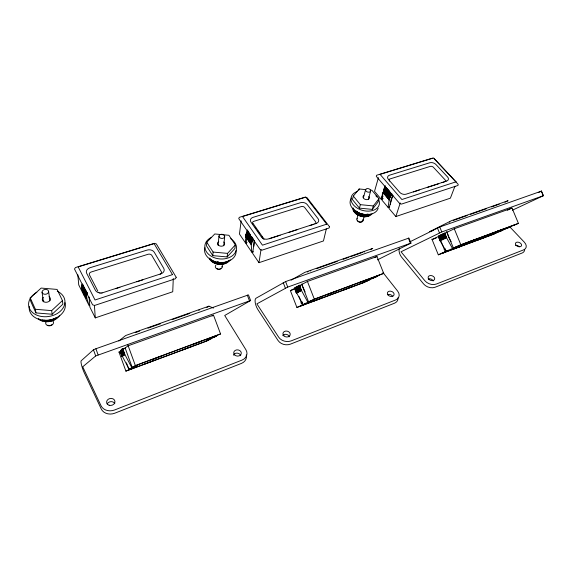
<?xml version="1.0" encoding="UTF-8"?>
<svg xmlns="http://www.w3.org/2000/svg" width="572" height="572" viewBox="0 0 572 572"><rect width="100%" height="100%" fill="white"/><g stroke="black" fill="none" stroke-linecap="round" stroke-linejoin="round"><path stroke-width="0.86" d="M173.287 278.521L172.737 291.763L95.281 317.882L89.883 307.114L89.103 296.982M206.778 242.263L206.485 245.838L212.77 255.634L227.141 256.935L234.928 248.455L235.364 244.902L228.914 235.285L214.772 233.962L206.778 242.263L213.106 252.066L212.77 255.634M218.082 245.231L218.983 236.086M223.723 245.745L224.696 236.622M222.15 267.038L222.515 263.635M227.141 256.935L227.542 253.382L235.364 244.902M241.127 220.842L239.468 234.07L245.61 243.086L247.083 242.607M251.201 244.752L245.681 236.701L245.774 236.007L251.551 244.308L251.201 244.752L251.837 252.216L253.317 251.73M245.774 236.007L246.167 235.221L251.701 243.272L251.601 243.965L250.593 242.499M245.867 235.314L246.26 234.527L251.794 242.578L251.401 243.372M245.96 234.62L246.396 233.819L251.945 241.877L251.494 242.678M245.61 243.086L246.196 238.674M246.897 233.383L247.361 229.858M254.132 241.27L253.839 246.26M254.533 240.219L252.617 253.36L258.973 262.691L323.473 240.948L326.333 228.857M389.725 206.792L388.059 207.336L389.21 199.914L383.111 192.249L389.41 199.242L383.312 191.57L389.518 198.906L389.16 199.328M258.973 262.691L261.018 249.592M390.261 204.64L391.105 199.299L392.821 195.202M365.937 189.647L359.159 188.96L353.317 196.089L352.416 199.564L359.416 208.122L372.315 209.402L377.97 202.116L378.986 198.663L371.872 190.247L370.177 190.076M358.787 190.347L359.159 188.96M359.416 208.122L360.36 204.662L353.317 196.089M356.907 219.04L358.043 214.886M363.399 197.712L365.601 189.647M368.375 199.135L370.627 191.077A2.617 1.745 14.9 0 0 367.296 188.567A2.617 1.745 14.9 0 0 366.416 191.456A2.617 1.745 14.9 0 0 370.627 191.077M362.963 220.778L364.128 216.631M378.421 177.663L374.524 191.348L381.245 199.292L382.496 198.892M372.315 209.402L373.309 205.941L378.986 198.663M381.245 199.292L385.271 185.6M389.21 199.914L383.011 192.585M383.312 191.57L383.762 190.819L389.618 198.57L383.412 191.234M383.512 190.898L383.998 190.14L385.657 192.07M388.953 199.993L389.41 199.242M389.725 198.234L383.612 190.562M389.825 197.898L390.068 197.218L386.758 193.357M392.864 195.567L388.91 208.344L395.853 216.545L450.4 198.155L454.933 186.272M395.853 216.545L400.228 202.938M83.483 289.139L86.608 295.331L81.574 286.072L82.068 285.65M86.258 295.374L86.751 294.945L81.86 285.292L82.139 284.506L87.187 293.765L82.633 284.077M82.139 284.506L82.282 284.112M82.003 284.899L86.751 294.945M86.837 293.801L87.337 293.372M87.273 292.621L87.13 293.014L85.171 289.139M82.318 287.537L86.608 296.053L86.243 296.174L86.608 295.331M86.694 294.194L87.187 293.765M251.844 242.235L246.124 233.841L246.589 233.447L252.13 241.498L252.323 241.127L246.496 233.09L246.961 232.697L252.509 240.748L252.702 240.376L246.868 232.339L247.061 231.96L252.895 239.997L253.081 239.618L247.247 231.581L247.433 231.202L248.72 232.654M246.589 233.447L246.775 233.069M246.961 232.697L247.147 232.318M247.333 231.946L247.519 231.567M252.13 241.498L251.945 241.877M246.496 233.09L252.045 241.148L252.509 240.748M246.868 232.339L252.431 240.39L252.895 239.997M247.247 231.581L252.81 239.639L252.996 239.26M390.068 197.218L383.783 190.14L384.212 189.775L390.29 196.861L390.504 196.496L384.212 189.425L384.427 189.067L390.726 196.139L390.948 195.781L384.641 188.703L384.856 188.345L391.162 195.417L391.384 195.059L385.07 187.988L385.292 187.623L391.598 194.702L391.82 194.337L385.507 187.266L385.721 186.908M384.212 189.775L384.434 189.418M384.649 189.06L384.863 188.703M385.078 188.345L385.292 187.981L390.826 194.416M385.507 187.623L385.721 187.266L387.387 189.189M389.854 197.226L390.29 196.861M384.212 189.425L390.29 196.503L390.726 196.139M384.641 188.703L390.726 195.788L391.162 195.417M391.162 195.066L391.598 194.702M391.598 194.344L392.042 193.98M52.145 314.243L62.856 304.197L62.441 300.572L57.093 289.425L41.17 288.081L30.223 297.89L30.809 301.544L35.936 312.92L52.145 314.243L51.666 310.625L62.441 300.572M250.607 300.507L95.688 355.963L82.718 366.795L101.008 405.72A10.51 8.752 -10.5 0 0 114.643 409.967L241.899 360.153A9.495 7.801 6.9 0 0 245.917 349.757L224.717 315.487L250.607 300.507L248.462 294.88L95.903 348.741L93.465 349.778L81.167 360.803A7.972 1.287 70.9 0 0 84.263 372.758L101.237 408.966A10.453 8.73 -10.8 0 0 114.793 413.198L241.398 363.413A9.452 7.786 6.8 0 0 246.246 354.962M118.833 341.034L125.647 335.535L208.952 306.163L213.42 308.086M121.335 349.463L122.587 348.534M120.935 350.085L123.23 348.684L123.245 349.306L120.327 351.158L120.749 351.751L123.259 349.921L123.402 350.514L120.506 352.481L120.713 353.053L123.616 351.101L123.824 351.68L120.921 353.625L121.128 354.197L124.038 352.259L124.246 352.845L121.335 354.769L121.543 355.341L124.46 353.424L124.667 354.011L121.75 355.913L121.958 356.492L124.882 354.59L131.839 367.646L136.122 365.973L135.736 366.202M121.35 350.071L123.23 348.684M120.327 351.158L123.245 349.306M121.207 350.872L119.119 352.402L120.792 351.794M123.287 349.342L128.157 345.774L213.499 315.158L212.048 316.037M120.342 351.766L123.259 349.921M120.892 352.338L120.756 351.959L123.259 350.128M120.506 352.481L123.402 350.514M120.713 353.053L123.616 351.101M120.921 353.625L123.824 351.68M121.128 354.197L124.038 352.259M121.335 354.769L124.246 352.845M121.543 355.341L124.46 353.424M121.75 355.913L124.667 354.011M121.958 356.492L124.882 354.59M206.821 307.557L208.952 306.163M118.912 351.83L125.904 371.135L131.696 368.347L129.286 369.762L128.514 367.646M122.344 356.349L129.193 369.205L131.839 367.646M125.111 347.862L132.218 367.424L135.364 365.572L220.563 333.948L213.528 315.229M129.737 369.576L133.033 367.775L129.193 369.205M135.535 366.187L138.045 364.729M377.42 259.874L410.975 243.1L408.93 238.052L285.6 281.574L255.956 298.269A7.221 2.638 70.3 0 0 257.793 309.445L277.963 340.397A9.159 7.357 12.2 0 0 290.412 344.137L394.415 303.239A8.644 6.414 19.5 0 0 397.998 297.805M291.091 280.18L304.847 272.351L372.751 248.412L370.427 249.649M144.716 363.999L154.576 360.217L153.954 360.56M153.696 358.916L153.039 359.28L163.335 355.334M410.975 243.1L287.73 287.08L256.871 303.875L278.628 337.123A9.209 7.365 12.2 0 0 291.141 340.883L395.574 300A8.687 6.414 19.5 0 0 397.683 291.141L382.947 272.515M294.73 287.78L299.828 285.221L299.864 285.764L294.773 288.324L295.152 288.867L299.907 286.315L300.057 286.844L294.98 289.503L295.181 290.011L300.257 287.366L300.457 287.888L295.381 290.526L295.581 291.041L300.665 288.402L300.865 288.924L295.781 291.556L295.981 292.07L301.065 289.446L301.272 289.968L296.182 292.585L296.375 293.093L301.473 290.49L307.85 302.231L311.726 300.715L311.254 300.893M299.828 285.221L295.073 287.78L295.116 288.324M294.809 288.86L299.907 286.315M294.98 289.503L299.921 286.493M182.175 350.057L191.763 346.375L191.034 346.761M192.757 344.408L191.992 344.816L201.98 340.983M295.181 290.011L300.257 287.366M295.581 291.041L300.665 288.402M295.981 292.07L301.065 289.446M296.375 293.093L301.473 290.49M205.019 341.548L208.265 339.868M212.534 337.58L211.998 337.859L215.551 336.536L207.743 340.061M213.07 337.38L213.585 337.108M216.538 335.578L210.01 338.438L216.616 335.986L216.094 336.257M208.616 339.739L205.262 341.477L129.286 369.762M213.42 337.244L213.942 336.979M211.247 338.76L207.085 340.905L125.904 371.135M220.563 333.948L137.73 364.822L132.218 367.424M374.61 257.707L376.962 256.513L307.429 281.46L290.397 290.633L293.743 289.425M409.967 241.792L439.754 226.998L541.455 191.112L543.4 195.695L512.362 210.21M543.4 195.695L441.777 231.953L401.029 251.787L424.81 280.666A8.501 6.049 21.2 0 0 436.372 284.034L523.616 249.878A8.13 5.284 23.6 0 0 524.36 242.221L509.888 226.962M449.513 222.172L449.899 221.979M504.94 202.231L508.086 200.693L451.68 220.577L429.729 231.646L433.054 230.473M301.115 302.717L302.538 302.023M439.275 235.671L444.987 233.047L445.045 233.54L438.552 236.536L438.61 237.022L440.111 240.855L446.189 251.294L448.791 250.322L441.97 253.332M438.495 236.05L444.987 233.047M507.242 210.31L512.011 208.058L454.268 228.779L432.082 239.532L436.264 238.023M438.552 236.536L445.045 233.54M438.61 237.022L445.102 234.034L445.252 234.513L438.781 237.595M438.917 237.194L445.123 234.198M438.974 238.059L445.445 234.978L445.638 235.45L439.16 238.524M439.353 238.989L445.831 235.921L446.024 236.393L439.546 239.461M290.326 290.454L296.904 307.464L306.113 303.396L300.228 306.12L362.719 282.854L376.29 276.791L373.373 277.878L374.174 277.513M307.85 302.231L302.981 304.561L296.689 292.978M301.651 284.134L308.551 301.894L314.321 299.142L383.712 273.38L376.891 256.335M315.801 298.72L308.551 301.894M538.281 192.628L541.455 191.112M439.732 239.925L446.217 236.865L446.41 237.337L439.925 240.39M440.111 240.855L446.603 237.809L452.488 248.477L461.49 244.63M312.955 301.365L321.593 298.048L320.534 298.541M328.514 294.001L327.391 294.53L336.357 291.091M343.751 289.904L352.173 286.665L351.044 287.187M360.339 282.182L359.137 282.74L367.875 279.386M362.584 282.89L367.81 280.444M374.617 277.348L375.389 276.991M379.779 274.968L372.451 278.078L377.877 276.062L377.098 276.426M374.903 277.241L375.682 276.884M369.905 279.737L363.72 282.582L296.904 307.464M383.712 273.38L315.63 298.77M444.165 249.599L445.595 248.949M431.903 239.096L438.309 254.812L445.309 251.68L447.261 250.951L441.541 253.51L493.843 234.034M446.189 251.294L452.488 248.477M446.689 231.71L453.396 248.069L460.832 244.752L518.432 223.366L512.097 208.251M452.223 249.521L459.895 246.568L458.558 247.161M458.286 246.839L468.976 242.085M472.014 240.719L470.592 241.348L478.521 238.302M477.985 239.925L485.485 237.044L484.105 237.652M498.441 230.902L496.968 231.553L504.711 228.578M496.024 232.804L515.079 224.717L461.411 244.644M493.786 234.041L501.758 230.68M509.566 227.134L499.942 231.36M510.46 226.862L511.404 226.455L506.871 228.135M518.432 223.366L513.506 225.404M453.231 220.535L453.861 220.284M454.49 220.034L455.669 219.591M367.017 280.809L367.453 280.645M496.081 232.797L455.541 247.876L466.559 242.971L507.671 227.699M499.342 231.581L499.699 231.445M438.309 254.812L494.251 233.977M300.915 302.967L302.581 302.352M455.634 247.24L456.027 247.09M453.396 248.069L455.369 247.34M507.049 228.199L509.488 227.291M301.272 289.968L301.151 290.605M446.41 237.337L446.603 237.809M296.182 292.585L296.296 291.956M445.445 234.978L445.252 234.513M300.457 287.888L300.343 288.524M445.638 235.45L445.831 235.921M295.381 290.526L295.495 289.897M300.865 288.924L300.75 289.561M446.024 236.393L446.217 236.865M295.781 291.556L295.896 290.926M300.057 286.844L299.942 287.48M135.335 332.625L139.525 331.145M147.912 328.192L160.489 323.752M172.229 319.605L189.84 313.392M316.502 268.697L337.251 261.375M343.064 259.323L348.877 257.271M350.536 256.685L361.325 252.881M456.213 219.398L467.16 215.537M470.527 214.343L486.536 208.701M491.584 206.914L497.483 204.833M362.162 252.588L362.719 252.395M498.326 204.54L499.192 204.247M86.608 296.053L86.3 296.882L86.665 296.761L81.574 286.072M86.694 297.118L81.567 286.879L81.925 286.765L81.596 287.237L86.715 297.469L86.358 297.583L86.665 296.761M86.415 298.291L81.746 289.003L82.111 288.889L84.592 296.568L89.218 305.798L86.772 298.169L86.415 298.291L86.715 297.469M115.68 288.66L119.92 287.28M136.872 281.774L142.807 279.844M269.248 238.774L280.166 235.228M288.567 232.497L297.805 229.501M309.559 225.683L313.756 224.317M413.406 191.949L419.297 190.033M427.706 187.301L438.645 183.748M442.006 182.654L444.53 181.839M86.744 297.819L81.624 287.587L81.989 287.473L81.689 288.295L86.358 297.583M81.689 288.295L82.046 288.181L81.746 289.003M245.681 236.701L246.375 244.208L251.837 252.216M382.911 192.914L382.089 200.286L388.059 207.336M383.798 188.417L385.485 187.881M432.439 158.158L376.612 175.261L376.283 176.362L399.757 203.603L401.494 204.097L457.986 185.442L458.193 184.341L434.069 158.616M364.071 251.973L364.614 251.844M247.898 230.809L250.658 235.221M299.864 285.764L299.564 286.315M445.102 234.034L444.751 233.533M30.223 297.89L35.371 309.288L51.666 310.625M213.106 252.066L227.542 253.382M360.36 204.662L373.309 205.941M386.829 188.195L389.046 190.769M388.495 190.476L391.269 193.693M385.292 187.623L391.384 194.709M384.856 188.345L390.948 195.424M384.427 189.067L390.504 196.146M383.998 189.782L390.068 196.861M383.926 190.254L389.997 197.333M383.862 190.483L389.932 197.562M383.261 192.499L389.31 199.578M381.96 195.102L383.061 196.396M381.474 196.754L383.118 198.691M252.881 223.209L263.234 237.959M255.262 227.306L256.249 228.707M257.722 230.816L259.695 233.626M261.669 236.436L263.141 238.545M251.673 236.686L253.189 238.882M247.061 231.96L252.617 240.018M246.682 232.711L252.238 240.769M246.31 233.462L251.859 241.52M246.339 233.948L251.88 241.999M246.26 234.527L250.793 241.112M246.01 234.277L251.544 242.328M246.21 234.877L251.744 242.928M246.167 235.221L250.193 241.077M245.917 234.97L251.444 243.021M246.117 235.571L251.651 243.615M247.075 237.38L249.592 241.034M245.824 235.664L251.351 243.715M245.731 236.358L251.501 244.652M451.115 241.677L448.584 237.087L446.896 231.753M305.105 291.92L302.309 285.635L302.188 283.991M97.841 291.119L89.454 274.875A2.967 2.181 -4.4 0 1 91.184 272L148.084 254.275A2.831 2.081 0.3 0 1 151.794 255.377L161.232 271.514A2.867 2.145 0.5 0 1 161.283 273.159M82.347 284.863L87.044 294.158M81.717 285.685L86.558 295.467M82.282 287.18L86.579 295.703M81.953 287.123L86.637 296.41M81.653 287.945L86.329 297.233M82.111 288.889L86.772 298.169M81.717 288.653L86.386 297.94M541.298 191.041L543.25 195.638M454.268 228.786L460.832 244.752M441.012 241.227L445.309 251.68M439.754 226.998L441.777 231.953M437.423 227.956L439.446 232.911M408.372 238.109L410.417 243.172M307.286 281.088L314.321 299.142M299.106 296.661L302.302 304.883M285.6 281.574L287.73 287.08M283.204 282.575L285.335 288.081M247.311 295.131L249.463 300.779M127.813 344.83L135.364 365.572M126.426 362.82L128.829 369.419M123.009 350.657L123.223 351.237M123.43 351.823L123.645 352.402M123.859 352.988L124.067 353.567M124.281 354.154L124.489 354.733M121.1 352.91L121.307 353.482M121.514 354.054L121.722 354.633M121.929 355.205L122.136 355.777M95.903 348.741L98.127 354.94M93.465 349.778L95.688 355.963M35.371 309.288L35.936 312.92M42.063 292.206L43.393 301.551M48.627 291.477A3.303 2.424 -8.1 0 1 43.887 294.122A3.303 2.424 -8.1 0 1 43.522 289.94A3.303 2.424 -8.1 0 1 48.627 291.477L49.864 300.808M438.788 236.057L438.846 236.543M77.821 274.674L78.743 284.913L83.941 295.274L83.648 291.87M94.409 305.434L95.281 317.882M122.83 349.313L122.844 349.935M120.721 350.536L120.735 351.144M370.82 214.135A10.396 7.086 15 0 1 360.21 214.807A10.396 7.086 15 0 1 353.046 207.872M370.063 214.243A9.581 6.542 15 0 1 361.082 215.108A9.581 6.542 15 0 1 354.047 209.652M367.817 214.207A9.595 6.542 15 0 1 355.884 210.789M368.361 214.193A10.41 7.086 15 0 1 356.628 211.583M371.986 213.892A10.382 7.086 15 0 1 360.768 216.209A9.567 6.542 15 0 1 353.746 210.782M352.667 208.365A10.382 7.086 15 0 0 360.768 216.209A9.567 6.542 15 0 0 369.741 215.365M378.178 208.251A14.457 9.81 15 0 1 359.588 213.177A14.457 9.81 15 0 1 351.637 198.041M378.678 199.607A14.522 9.81 15 0 1 370.913 210.918A14.522 9.81 15 0 1 352.645 203.925A14.522 9.81 15 0 1 357.45 191.484M375.904 195.867A14.522 9.81 15 0 1 377.027 197.054M368.826 196.532A3.239 2.181 15 0 1 368.153 199.406A3.239 2.181 15 0 1 363.856 198.584A3.239 2.181 15 0 1 363.799 195.574M362.87 219.619A3.153 2.181 15.1 0 1 359.695 222.093A3.153 2.181 15.1 0 1 357.178 218.533M361.997 221.092A2.302 1.594 15.1 0 1 361.797 221.464M361.468 221.772A2.302 1.594 15.1 0 1 359.316 221.986A2.302 1.594 15.1 0 1 357.636 220.67M524.646 249.857A8.094 5.284 23.7 0 1 522.007 253.06L435.056 287.258A8.466 6.042 21.3 0 1 423.545 283.905L401.501 257.007A6.592 3.525 69.7 0 1 399.313 248.141M515.594 245.338A3.239 2.116 23.7 0 1 519.262 246.732M428.192 278.964A3.389 2.417 21.3 0 1 433.183 280.938M198.741 310.267A6.027 0.429 -20.7 0 1 199.356 310.074M56.542 317.467A13.07 9.767 -9 0 1 42.113 319.934M54.705 318.339A12.048 9.009 -9 0 1 52.617 319.333M51.888 319.598A12.048 9.009 -9 0 1 44.115 320.148M59.745 315.358A13.049 9.767 -9.1 0 1 38.245 319.019M54.855 319.505A12.026 9.002 -9.1 0 1 44.287 321.321M42.828 320.963A12.026 9.002 -9.1 0 1 40.819 320.148M40.212 319.812A12.026 9.002 -9.1 0 1 38.767 318.754M64.986 302.652A18.197 13.549 -8.8 0 1 48.177 320.206A18.197 13.549 -8.8 0 1 29.272 306.442M57.25 291.205A18.29 13.571 -8.7 0 1 60.203 311.361A18.29 13.571 -8.7 0 1 32.89 312.82A18.29 13.571 -8.7 0 1 36.865 292.292M49.042 296.782A4.083 3.017 -8.5 0 1 49.414 301.044A4.083 3.017 -8.5 0 1 43.672 301.701A4.083 3.017 -8.5 0 1 43.315 297.433M52.867 320.906A3.947 2.989 -9.6 0 1 52.324 324.789A3.947 2.989 -9.6 0 1 47.283 325.404A3.947 2.989 -9.6 0 1 46.089 321.729M51.845 324.667A2.881 2.181 -9.7 0 1 47.798 325.161M43.243 301.773A4.061 3.017 -8.6 0 1 43.837 301.079M233.455 355.148A3.782 3.117 6.8 0 1 237.223 353.138A3.782 3.117 6.8 0 1 240.726 355.72M107.143 403.975A4.183 3.489 -10.8 0 1 111.025 401.658A4.183 3.489 -10.8 0 1 114.815 403.66M387.687 294.601A3.461 2.567 19.5 0 1 392.764 296.639M282.754 335.549A3.661 2.946 12.2 0 1 286.386 334.391A3.661 2.946 12.2 0 1 289.403 336.801M307.514 272A5.577 0.379 -21.3 0 1 308.172 271.729M310.21 270.935A5.577 0.379 -21.3 0 1 310.875 270.685M228.864 260.439A11.376 8.416 5.7 0 1 209.724 258.079M226.14 261.912A10.489 7.765 5.7 0 1 211.99 260.174M218.611 261.983A11.397 8.423 5.7 0 1 217.131 261.704M230.244 259.752A11.361 8.416 5.6 0 1 220.106 264.436A11.361 8.416 5.6 0 1 209.617 259.238M228.507 261.197A10.475 7.765 5.6 0 1 211.883 261.325M236.064 250.593A15.83 11.662 5.7 0 1 219.341 262.448A15.83 11.662 5.7 0 1 204.862 247.733M230.709 238.696A15.909 11.669 5.8 0 1 232.01 256.02A15.909 11.669 5.8 0 1 208.573 254.29A15.909 11.669 5.8 0 1 211.604 237.287M223.745 241.992A3.554 2.595 5.8 0 1 223.445 245.653A3.554 2.595 5.8 0 1 218.44 245.188A3.554 2.595 5.8 0 1 218.754 241.527M222.086 266.366A3.446 2.581 5.5 0 1 218.054 269.248A3.446 2.581 5.5 0 1 215.866 265.186M220.756 268.425A2.517 1.888 5.5 0 1 219.784 269.033M219.162 269.169A2.517 1.888 5.5 0 1 218.504 269.176M217.86 269.055A2.517 1.888 5.5 0 1 216.781 268.468M102.123 293.064A3.003 2.259 -4.5 0 1 101.745 293.164M100.193 293.186A3.003 2.259 -4.5 0 1 99.821 293.093M98.863 292.621A3.003 2.259 -4.5 0 1 98.613 292.399M160.403 274.052A2.867 2.145 0.5 0 1 160.096 274.21M314.872 223.938A2.581 1.816 12.3 0 0 315.472 221.614L304.726 207.55A2.545 1.766 11.4 0 0 301.287 206.563L253.875 221.328A2.624 1.866 8.3 0 0 252.531 222.579M264.085 239.346A2.66 1.923 9.1 0 1 263.327 238.774M252.795 223.795A2.624 1.866 8.3 0 1 252.559 223.316M445.266 181.331A2.395 1.523 18.3 0 1 444.966 181.631M445.431 180.966A2.395 1.523 18.3 0 0 444.98 179.722L433.44 167.303A2.359 1.487 17.4 0 0 430.237 166.402L390.125 178.893A2.41 1.573 15.9 0 0 389.225 179.579M389.525 181.038A2.41 1.573 15.9 0 1 389.239 180.616M329.515 226.748L329.086 228.013L262.048 250.15L260.174 249.599L238.738 218.59L239.318 217.331L305.233 197.133L306.985 197.633L329.515 226.748M176.19 277.277L175.454 278.75L94.616 305.441L92.578 304.826L74.496 269.019L75.411 267.553L154.419 243.343L156.313 243.901L176.19 277.277M172.494 274.624L95.031 299.985L78.171 266.888L154.09 243.622L172.494 274.624M326.676 224.16L262.455 245.181L242.507 216.523L305.784 197.125L326.676 224.16M455.998 181.825L401.887 199.535L380.058 174.36L433.605 157.951L455.998 181.825M160.896 273.824L102.996 292.621A5.834 4.369 -4.4 0 1 95.445 290.354L86.665 273.273A5.756 4.226 -4.3 0 1 90.04 267.717L147.061 250.1A5.491 4.025 0.3 0 1 154.254 252.231L163.742 268.347A5.57 4.161 0.6 0 1 160.896 273.824M316.337 223.345L268.304 238.946A5.155 3.725 9.1 0 1 261.325 236.908L250.958 222.115A5.091 3.618 8.4 0 1 253.06 217.353L300.565 202.681A4.934 3.418 11.4 0 1 307.228 204.597L318.025 218.64A5.005 3.518 12.3 0 1 316.337 223.345M446.682 181.017L406.184 194.165A4.748 3.125 16.7 0 1 399.706 192.328L388.374 179.329A4.683 3.046 15.9 0 1 389.553 175.189L429.736 162.777A4.576 2.874 17.4 0 1 435.943 164.514L447.526 176.92A4.647 2.946 18.2 0 1 446.682 181.017M516.166 245.367A3.253 2.116 23.6 0 0 521.435 245.867A3.253 2.116 23.6 0 0 517.917 242.142A3.253 2.116 23.6 0 0 516.166 245.367M428.786 279.115A3.403 2.417 21.2 0 0 434.448 279.615A3.403 2.417 21.2 0 0 431.038 275.54A3.403 2.417 21.2 0 0 428.786 279.115M234.72 354.976A3.797 3.117 6.9 0 0 241.127 354.061A3.797 3.117 6.9 0 0 236.701 349.892A3.797 3.117 6.9 0 0 234.72 354.976M109.116 405.248A4.204 3.504 -10.5 0 0 114.929 401.287A4.204 3.504 -10.5 0 0 108.28 399.235A4.204 3.504 -10.5 0 0 109.116 405.248M387.945 294.887A3.475 2.567 19.5 0 0 393.786 295.388A3.475 2.567 19.5 0 0 390.447 291.141A3.475 2.567 19.5 0 0 387.945 294.887M283.991 335.921A3.682 2.946 12.2 0 0 290.111 335.07A3.682 2.946 12.2 0 0 285.657 331.081A3.682 2.946 12.2 0 0 283.991 335.921M219.698 237.637A2.867 2.081 5.9 0 0 224.553 237.144A2.867 2.081 5.9 0 0 221.257 234.291A2.867 2.081 5.9 0 0 219.698 237.637"/></g></svg>
